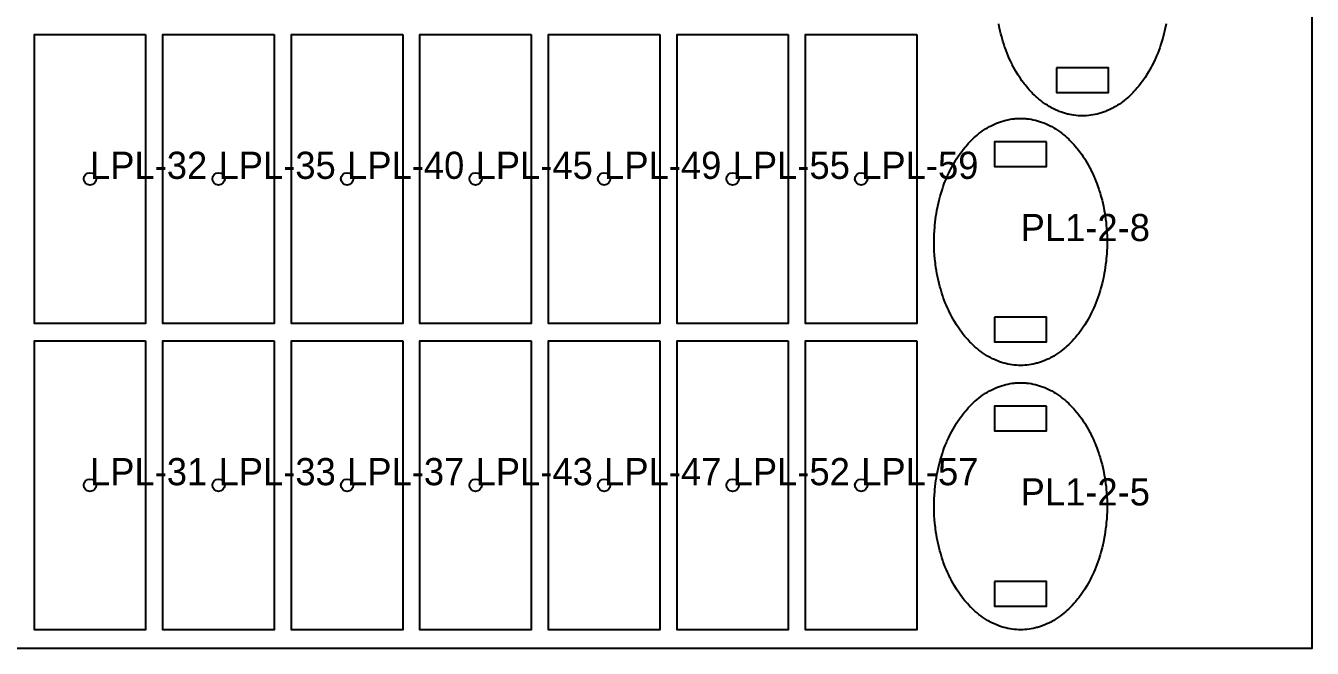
# Model space of a CAD drawing. Header units: millimetres. Extents: x 0 to 59980, y 0 to 1292.
# Drawn here: x 47979 to 49020, y 0 to 504 of the extents above; entities that cross this region are included whole.
import ezdxf

# ---------------------------------------------------------------- set-up
doc = ezdxf.new("R2010")
doc.units = ezdxf.units.MM
for name, color, linetype in [('CUT_IN', 5, 'Continuous'), ('CUT_OUT', 1, 'Continuous'), ('DRILL', 3, 'Continuous'), ('LABEL', 7, 'Continuous'), ('SHEET', 8, 'Continuous')]:
    doc.layers.add(name, color=color, linetype=linetype)

msp = doc.modelspace()

# ---------------------------------------------------------------- linework, layer by layer
at = {"layer": 'CUT_IN'}
for points in [[(48813, 470), (48813, 450), (48855, 450), (48855, 470), (48813, 470)], [(48805, 410), (48763, 410), (48763, 390), (48805, 390), (48805, 410)], [(48763, 268), (48763, 248), (48805, 248), (48805, 268), (48763, 268)], [(48805, 196), (48763, 196), (48763, 176), (48805, 176), (48805, 196)], [(48763, 54), (48763, 34), (48805, 34), (48805, 54), (48763, 54)]]:
    msp.add_lwpolyline(points, close=True, dxfattribs=at)
at = {"layer": 'CUT_OUT'}
msp.add_lwpolyline([(48901.69, 505.51), (48900.99, 501.97), (48900.47, 499.63), (48899.91, 497.31), (48899, 493.87), (48898.34, 491.6), (48897.28, 488.24), (48896.53, 486.04), (48895.73, 483.86), (48894.91, 481.71), (48894.04, 479.59), (48893.14, 477.5), (48892.68, 476.47), (48891.23, 473.42), (48890.22, 471.43), (48889.71, 470.45), (48888.65, 468.51), (48887.56, 466.62), (48885.87, 463.84), (48884.7, 462.05), (48883.5, 460.29), (48882.89, 459.43), (48881.64, 457.73), (48881.01, 456.9), (48880.37, 456.09), (48879.07, 454.48), (48878.41, 453.7), (48877.07, 452.17), (48875.7, 450.68), (48875.01, 449.95), (48874.31, 449.24), (48872.89, 447.85), (48871.45, 446.51), (48870.72, 445.86), (48869.25, 444.6), (48867.75, 443.39), (48866.24, 442.24), (48864.7, 441.13), (48863.93, 440.6), (48862.37, 439.58), (48860.79, 438.61), (48859.19, 437.7), (48858.39, 437.27), (48856.77, 436.44), (48855.14, 435.67), (48853.5, 434.96), (48852.67, 434.62), (48851.01, 434), (48849.34, 433.43), (48847.66, 432.92), (48846.81, 432.69), (48845.97, 432.47), (48844.27, 432.08), (48842.57, 431.75), (48840.86, 431.48), (48839.15, 431.27), (48837.43, 431.12), (48835.72, 431.03), (48834.86, 431.01), (48834, 431), (48832.28, 431.03), (48830.57, 431.12), (48828.85, 431.27), (48827.14, 431.48), (48825.43, 431.75), (48823.73, 432.08), (48822.88, 432.27), (48822.03, 432.47), (48820.34, 432.92), (48818.66, 433.43), (48816.99, 434), (48815.33, 434.62), (48814.5, 434.96), (48812.86, 435.67), (48811.23, 436.44), (48809.61, 437.27), (48808.81, 437.7), (48807.21, 438.61), (48805.63, 439.58), (48804.07, 440.6), (48803.3, 441.13), (48801.76, 442.24), (48800.25, 443.39), (48798.75, 444.6), (48797.28, 445.86), (48796.55, 446.51), (48795.11, 447.85), (48793.69, 449.24), (48792.99, 449.95), (48792.3, 450.68), (48790.93, 452.17), (48789.59, 453.7), (48788.93, 454.48), (48787.63, 456.09), (48786.99, 456.9), (48786.36, 457.73), (48785.11, 459.43), (48783.9, 461.16), (48782.71, 462.94), (48782.13, 463.84), (48780.44, 466.62), (48779.35, 468.51), (48778.29, 470.45), (48777.27, 472.42), (48776.77, 473.42), (48775.8, 475.44), (48774.86, 477.5), (48773.96, 479.59), (48773.09, 481.71), (48772.27, 483.86), (48771.47, 486.04), (48771.09, 487.14), (48770.36, 489.36), (48769.66, 491.6), (48769.33, 492.73), (48768.69, 495.01), (48768.09, 497.31), (48767.53, 499.63), (48767.01, 501.97), (48766.77, 503.15), (48766.31, 505.51)], dxfattribs=at)
for points in [[(48076, 497), (48076, 263), (47986, 263), (47986, 497), (48076, 497)], [(48180, 497), (48180, 263), (48090, 263), (48090, 497), (48180, 497)], [(48284, 497), (48284, 263), (48194, 263), (48194, 497), (48284, 497)], [(48388, 497), (48388, 263), (48298, 263), (48298, 497), (48388, 497)], [(48492, 497), (48492, 263), (48402, 263), (48402, 497), (48492, 497)], [(48596, 497), (48596, 263), (48506, 263), (48506, 497), (48596, 497)], [(48700, 497), (48700, 263), (48610, 263), (48610, 497), (48700, 497)], [(48853.98, 326.55), (48853.92, 324.09), (48853.81, 321.64), (48853.66, 319.2), (48853.36, 315.54), (48853.11, 313.11), (48852.82, 310.7), (48852.48, 308.29), (48852.11, 305.89), (48851.69, 303.51), (48850.99, 299.97), (48850.47, 297.63), (48849.91, 295.31), (48849, 291.87), (48848.34, 289.6), (48847.28, 286.24), (48846.53, 284.04), (48845.73, 281.86), (48844.91, 279.71), (48844.04, 277.59), (48843.14, 275.5), (48842.68, 274.47), (48841.23, 271.42), (48840.22, 269.43), (48839.71, 268.45), (48838.65, 266.51), (48837.56, 264.62), (48835.87, 261.84), (48834.7, 260.05), (48833.5, 258.29), (48832.89, 257.43), (48831.64, 255.73), (48831.01, 254.9), (48830.37, 254.09), (48829.07, 252.48), (48828.41, 251.7), (48827.07, 250.17), (48825.7, 248.68), (48825.01, 247.95), (48824.31, 247.24), (48822.89, 245.85), (48821.45, 244.51), (48820.72, 243.86), (48819.25, 242.6), (48817.75, 241.39), (48816.24, 240.24), (48814.7, 239.13), (48813.93, 238.6), (48812.37, 237.58), (48810.79, 236.61), (48809.19, 235.7), (48808.39, 235.27), (48806.77, 234.44), (48805.14, 233.67), (48803.5, 232.96), (48802.67, 232.62), (48801.01, 232), (48799.34, 231.43), (48797.66, 230.92), (48796.81, 230.69), (48795.97, 230.47), (48794.27, 230.08), (48792.57, 229.75), (48790.86, 229.48), (48789.15, 229.27), (48787.43, 229.12), (48785.72, 229.03), (48784.86, 229.01), (48784, 229), (48782.28, 229.03), (48780.57, 229.12), (48778.85, 229.27), (48777.14, 229.48), (48775.43, 229.75), (48773.73, 230.08), (48772.88, 230.27), (48772.03, 230.47), (48770.34, 230.92), (48768.66, 231.43), (48766.99, 232), (48765.33, 232.62), (48764.5, 232.96), (48762.86, 233.67), (48761.23, 234.44), (48759.61, 235.27), (48758.81, 235.7), (48757.21, 236.61), (48755.63, 237.58), (48754.07, 238.6), (48753.3, 239.13), (48751.76, 240.24), (48750.25, 241.39), (48748.75, 242.6), (48747.28, 243.86), (48746.55, 244.51), (48745.11, 245.85), (48743.69, 247.24), (48742.99, 247.95), (48742.3, 248.68), (48740.93, 250.17), (48739.59, 251.7), (48738.93, 252.48), (48737.63, 254.09), (48736.99, 254.9), (48736.36, 255.73), (48735.11, 257.43), (48733.9, 259.16), (48732.71, 260.94), (48732.13, 261.84), (48730.44, 264.62), (48729.35, 266.51), (48728.29, 268.45), (48727.27, 270.42), (48726.77, 271.42), (48725.8, 273.44), (48724.86, 275.5), (48723.96, 277.59), (48723.09, 279.71), (48722.27, 281.86), (48721.47, 284.04), (48721.09, 285.14), (48720.36, 287.36), (48719.66, 289.6), (48719.33, 290.73), (48718.69, 293.01), (48718.09, 295.31), (48717.53, 297.63), (48717.01, 299.97), (48716.77, 301.15), (48716.31, 303.51), (48715.89, 305.89), (48715.52, 308.29), (48715.18, 310.7), (48715.03, 311.9), (48714.89, 313.11), (48714.64, 315.54), (48714.43, 317.98), (48714.19, 321.64), (48714.08, 324.09), (48714.02, 326.55), (48714, 329), (48714.02, 331.45), (48714.08, 333.91), (48714.13, 335.13), (48714.26, 337.58), (48714.53, 341.24), (48714.64, 342.46), (48714.89, 344.89), (48715.18, 347.3), (48715.52, 349.71), (48715.89, 352.11), (48716.31, 354.49), (48717.01, 358.03), (48717.53, 360.37), (48718.09, 362.69), (48719, 366.13), (48719.66, 368.4), (48720.72, 371.76), (48721.47, 373.96), (48722.27, 376.14), (48723.09, 378.29), (48723.96, 380.41), (48724.41, 381.46), (48725.32, 383.53), (48725.8, 384.56), (48726.77, 386.58), (48727.27, 387.58), (48728.29, 389.55), (48729.35, 391.49), (48730.44, 393.38), (48731.56, 395.24), (48732.13, 396.16), (48733.3, 397.95), (48734.5, 399.71), (48735.11, 400.57), (48736.36, 402.27), (48736.99, 403.1), (48737.63, 403.91), (48738.93, 405.52), (48739.59, 406.3), (48740.93, 407.83), (48741.61, 408.58), (48742.99, 410.05), (48743.69, 410.76), (48745.11, 412.15), (48746.55, 413.49), (48747.28, 414.14), (48748.75, 415.4), (48750.25, 416.61), (48751.76, 417.76), (48753.3, 418.87), (48754.85, 419.92), (48755.63, 420.42), (48757.21, 421.39), (48758.81, 422.3), (48759.61, 422.73), (48761.23, 423.56), (48762.86, 424.33), (48764.5, 425.04), (48765.33, 425.38), (48766.99, 426), (48768.66, 426.57), (48770.34, 427.08), (48771.19, 427.31), (48772.03, 427.53), (48773.73, 427.92), (48775.43, 428.25), (48777.14, 428.52), (48778.85, 428.73), (48779.71, 428.81), (48780.57, 428.88), (48782.28, 428.97), (48784, 429), (48785.72, 428.97), (48787.43, 428.88), (48788.29, 428.81), (48789.15, 428.73), (48790.86, 428.52), (48792.57, 428.25), (48794.27, 427.92), (48795.97, 427.53), (48796.81, 427.31), (48797.66, 427.08), (48799.34, 426.57), (48801.01, 426), (48802.67, 425.38), (48803.5, 425.04), (48805.14, 424.33), (48806.77, 423.56), (48808.39, 422.73), (48809.19, 422.3), (48810.79, 421.39), (48812.37, 420.42), (48813.15, 419.92), (48814.7, 418.87), (48816.24, 417.76), (48817.75, 416.61), (48818.5, 416.01), (48819.25, 415.4), (48819.99, 414.77), (48821.45, 413.49), (48822.89, 412.15), (48823.6, 411.46), (48825.01, 410.05), (48826.39, 408.58), (48827.07, 407.83), (48828.41, 406.3), (48829.07, 405.52), (48829.72, 404.72), (48831.01, 403.1), (48831.64, 402.27), (48832.89, 400.57), (48833.5, 399.71), (48834.7, 397.95), (48835.87, 396.16), (48836.44, 395.24), (48837.56, 393.38), (48838.65, 391.49), (48839.71, 389.55), (48840.22, 388.57), (48841.23, 386.58), (48842.2, 384.56), (48842.68, 383.53), (48843.59, 381.46), (48844.04, 380.41), (48844.91, 378.29), (48845.73, 376.14), (48846.53, 373.96), (48847.28, 371.76), (48847.64, 370.64), (48848.34, 368.4), (48849, 366.13), (48849.91, 362.69), (48850.47, 360.37), (48850.99, 358.03), (48851.69, 354.49), (48852.11, 352.11), (48852.3, 350.91), (48852.82, 347.3), (48853.11, 344.89), (48853.36, 342.46), (48853.57, 340.02), (48853.74, 337.58), (48853.81, 336.36), (48853.92, 333.91), (48853.98, 331.45), (48853.99, 330.23), (48854, 329), (48853.98, 326.55)], [(48076, 249), (48076, 15), (47986, 15), (47986, 249), (48076, 249)], [(48180, 249), (48180, 15), (48090, 15), (48090, 249), (48180, 249)], [(48284, 249), (48284, 15), (48194, 15), (48194, 249), (48284, 249)], [(48388, 249), (48388, 15), (48298, 15), (48298, 249), (48388, 249)], [(48492, 249), (48492, 15), (48402, 15), (48402, 249), (48492, 249)], [(48596, 249), (48596, 15), (48506, 15), (48506, 249), (48596, 249)], [(48700, 249), (48700, 15), (48610, 15), (48610, 249), (48700, 249)], [(48853.98, 112.55), (48853.92, 110.09), (48853.81, 107.64), (48853.66, 105.2), (48853.36, 101.54), (48853.11, 99.11), (48852.82, 96.7), (48852.48, 94.29), (48852.11, 91.89), (48851.69, 89.51), (48850.99, 85.97), (48850.47, 83.63), (48849.91, 81.31), (48849, 77.87), (48848.34, 75.6), (48847.28, 72.24), (48846.53, 70.04), (48845.73, 67.86), (48844.91, 65.71), (48844.04, 63.59), (48843.14, 61.5), (48842.68, 60.47), (48841.23, 57.42), (48840.22, 55.43), (48839.71, 54.45), (48838.65, 52.51), (48837.56, 50.62), (48835.87, 47.84), (48834.7, 46.05), (48833.5, 44.29), (48832.89, 43.43), (48831.64, 41.73), (48831.01, 40.9), (48830.37, 40.09), (48829.07, 38.48), (48828.41, 37.7), (48827.07, 36.17), (48825.7, 34.68), (48825.01, 33.95), (48824.31, 33.24), (48822.89, 31.85), (48821.45, 30.51), (48820.72, 29.86), (48819.25, 28.6), (48817.75, 27.39), (48816.24, 26.24), (48814.7, 25.13), (48813.93, 24.6), (48812.37, 23.58), (48810.79, 22.61), (48809.19, 21.7), (48808.39, 21.27), (48806.77, 20.44), (48805.14, 19.67), (48803.5, 18.96), (48802.67, 18.62), (48801.01, 18), (48799.34, 17.43), (48797.66, 16.92), (48796.81, 16.69), (48795.97, 16.47), (48794.27, 16.08), (48792.57, 15.75), (48790.86, 15.48), (48789.15, 15.27), (48787.43, 15.12), (48785.72, 15.03), (48784.86, 15.01), (48784, 15), (48782.28, 15.03), (48780.57, 15.12), (48778.85, 15.27), (48777.14, 15.48), (48775.43, 15.75), (48773.73, 16.08), (48772.88, 16.27), (48772.03, 16.47), (48770.34, 16.92), (48768.66, 17.43), (48766.99, 18), (48765.33, 18.62), (48764.5, 18.96), (48762.86, 19.67), (48761.23, 20.44), (48759.61, 21.27), (48758.81, 21.7), (48757.21, 22.61), (48755.63, 23.58), (48754.07, 24.6), (48753.3, 25.13), (48751.76, 26.24), (48750.25, 27.39), (48748.75, 28.6), (48747.28, 29.86), (48746.55, 30.51), (48745.11, 31.85), (48743.69, 33.24), (48742.99, 33.95), (48742.3, 34.68), (48740.93, 36.17), (48739.59, 37.7), (48738.93, 38.48), (48737.63, 40.09), (48736.99, 40.9), (48736.36, 41.73), (48735.11, 43.43), (48733.9, 45.16), (48732.71, 46.94), (48732.13, 47.84), (48730.44, 50.62), (48729.35, 52.51), (48728.29, 54.45), (48727.27, 56.42), (48726.77, 57.42), (48725.8, 59.44), (48724.86, 61.5), (48723.96, 63.59), (48723.09, 65.71), (48722.27, 67.86), (48721.47, 70.04), (48721.09, 71.14), (48720.36, 73.36), (48719.66, 75.6), (48719.33, 76.73), (48718.69, 79.01), (48718.09, 81.31), (48717.53, 83.63), (48717.01, 85.97), (48716.77, 87.15), (48716.31, 89.51), (48715.89, 91.89), (48715.52, 94.29), (48715.18, 96.7), (48715.03, 97.9), (48714.89, 99.11), (48714.64, 101.54), (48714.43, 103.98), (48714.19, 107.64), (48714.08, 110.09), (48714.02, 112.55), (48714, 115), (48714.02, 117.45), (48714.08, 119.91), (48714.13, 121.13), (48714.26, 123.58), (48714.53, 127.24), (48714.64, 128.46), (48714.89, 130.89), (48715.18, 133.3), (48715.52, 135.71), (48715.89, 138.11), (48716.31, 140.49), (48717.01, 144.03), (48717.53, 146.37), (48718.09, 148.69), (48719, 152.13), (48719.66, 154.4), (48720.72, 157.76), (48721.47, 159.96), (48722.27, 162.14), (48723.09, 164.29), (48723.96, 166.41), (48724.41, 167.46), (48725.32, 169.53), (48725.8, 170.56), (48726.77, 172.58), (48727.27, 173.58), (48728.29, 175.55), (48729.35, 177.49), (48730.44, 179.38), (48731.56, 181.24), (48732.13, 182.16), (48733.3, 183.95), (48734.5, 185.71), (48735.11, 186.57), (48736.36, 188.27), (48736.99, 189.1), (48737.63, 189.91), (48738.93, 191.52), (48739.59, 192.3), (48740.93, 193.83), (48741.61, 194.58), (48742.99, 196.05), (48743.69, 196.76), (48745.11, 198.15), (48746.55, 199.49), (48747.28, 200.14), (48748.75, 201.4), (48750.25, 202.61), (48751.76, 203.76), (48753.3, 204.87), (48754.85, 205.92), (48755.63, 206.42), (48757.21, 207.39), (48758.81, 208.3), (48759.61, 208.73), (48761.23, 209.56), (48762.86, 210.33), (48764.5, 211.04), (48765.33, 211.38), (48766.99, 212), (48768.66, 212.57), (48770.34, 213.08), (48771.19, 213.31), (48772.03, 213.53), (48773.73, 213.92), (48775.43, 214.25), (48777.14, 214.52), (48778.85, 214.73), (48779.71, 214.81), (48780.57, 214.88), (48782.28, 214.97), (48784, 215), (48785.72, 214.97), (48787.43, 214.88), (48788.29, 214.81), (48789.15, 214.73), (48790.86, 214.52), (48792.57, 214.25), (48794.27, 213.92), (48795.97, 213.53), (48796.81, 213.31), (48797.66, 213.08), (48799.34, 212.57), (48801.01, 212), (48802.67, 211.38), (48803.5, 211.04), (48805.14, 210.33), (48806.77, 209.56), (48808.39, 208.73), (48809.19, 208.3), (48810.79, 207.39), (48812.37, 206.42), (48813.15, 205.92), (48814.7, 204.87), (48816.24, 203.76), (48817.75, 202.61), (48818.5, 202.01), (48819.25, 201.4), (48819.99, 200.77), (48821.45, 199.49), (48822.89, 198.15), (48823.6, 197.46), (48825.01, 196.05), (48826.39, 194.58), (48827.07, 193.83), (48828.41, 192.3), (48829.07, 191.52), (48829.72, 190.72), (48831.01, 189.1), (48831.64, 188.27), (48832.89, 186.57), (48833.5, 185.71), (48834.7, 183.95), (48835.87, 182.16), (48836.44, 181.24), (48837.56, 179.38), (48838.65, 177.49), (48839.71, 175.55), (48840.22, 174.57), (48841.23, 172.58), (48842.2, 170.56), (48842.68, 169.53), (48843.59, 167.46), (48844.04, 166.41), (48844.91, 164.29), (48845.73, 162.14), (48846.53, 159.96), (48847.28, 157.76), (48847.64, 156.64), (48848.34, 154.4), (48849, 152.13), (48849.91, 148.69), (48850.47, 146.37), (48850.99, 144.03), (48851.69, 140.49), (48852.11, 138.11), (48852.3, 136.91), (48852.82, 133.3), (48853.11, 130.89), (48853.36, 128.46), (48853.57, 126.02), (48853.74, 123.58), (48853.81, 122.36), (48853.92, 119.91), (48853.98, 117.45), (48853.99, 116.23), (48854, 115), (48853.98, 112.55)]]:
    msp.add_lwpolyline(points, close=True, dxfattribs=at)
at = {"layer": 'DRILL'}
for centre in [(48031, 380), (48135, 380), (48239, 380), (48343, 380), (48447, 380), (48551, 380), (48655, 380), (48031, 132), (48135, 132), (48239, 132), (48343, 132), (48447, 132), (48551, 132), (48655, 132)]:
    msp.add_circle(centre, 5, dxfattribs=at)
at = {"layer": 'SHEET'}
msp.add_lwpolyline([(46580, 0), (49020, 0), (49020, 1220), (46580, 1220)], close=True, dxfattribs=at)

# ---------------------------------------------------------------- texts
at = {"layer": 'LABEL'}
for s, p in [('LPL-32', (48031, 380)), ('LPL-35', (48135, 380)), ('LPL-40', (48239, 380)), ('LPL-45', (48343, 380)), ('LPL-49', (48447, 380)), ('LPL-55', (48551, 380)), ('LPL-59', (48655, 380)), ('PL1-2-8', (48784, 329.62)), ('LPL-31', (48031, 132)), ('LPL-33', (48135, 132)), ('LPL-37', (48239, 132)), ('LPL-43', (48343, 132)), ('LPL-47', (48447, 132)), ('LPL-52', (48551, 132)), ('LPL-57', (48655, 132)), ('PL1-2-5', (48784, 115.62))]:
    msp.add_text(s, height=22, dxfattribs=at).set_placement(p)

doc.saveas('drawing.dxf')
